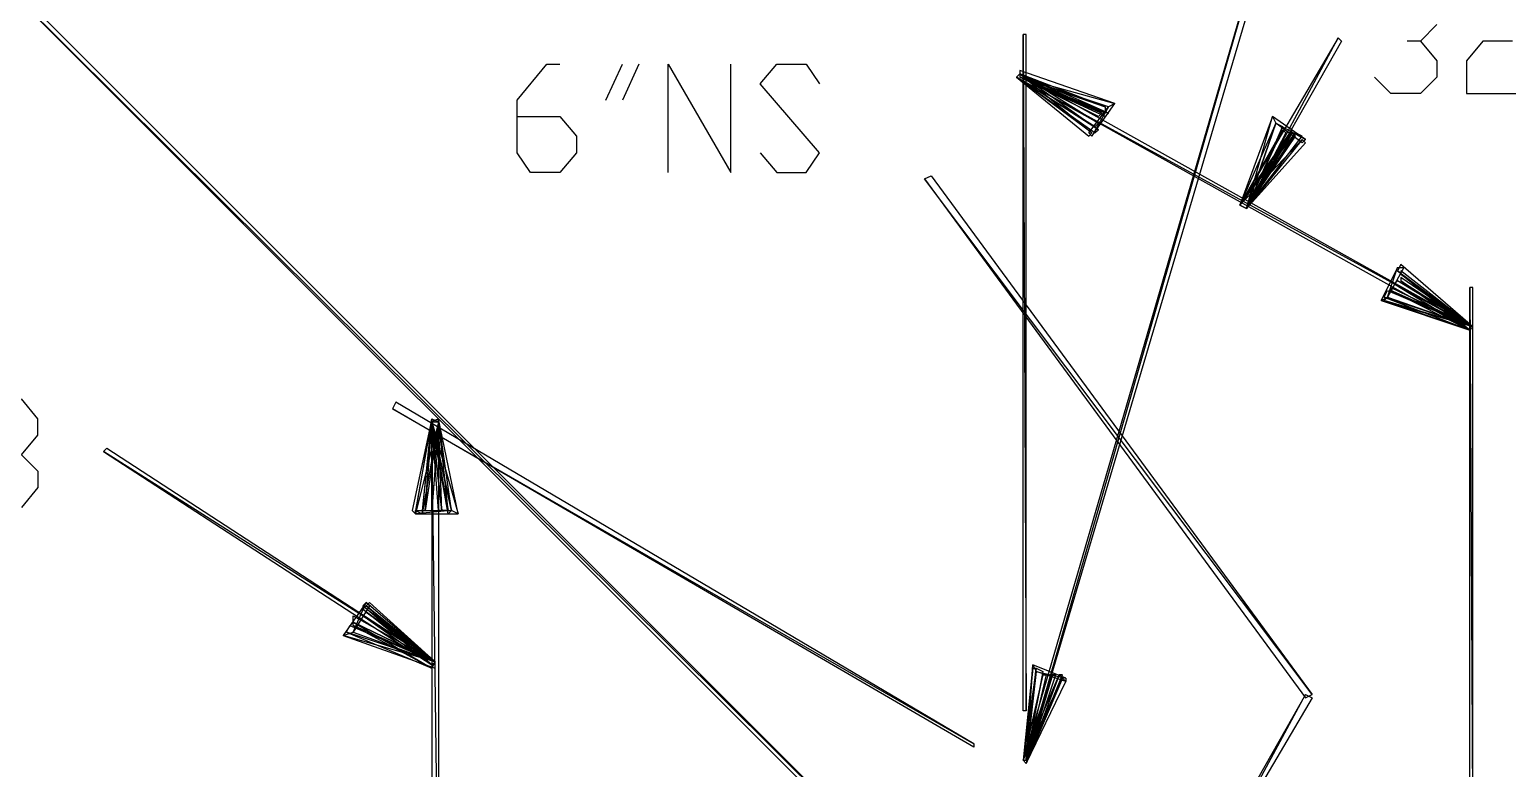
# Model space of a CAD drawing. Header units: millimetres. Extents: x 0 to 741, y 31 to 702.
# Drawn here: x 251.1 to 305.1, y 618.6 to 645.6 of the extents above; entities that cross this region are included whole.
import ezdxf

# ---------------------------------------------------------------- set-up
doc = ezdxf.new("R2010")
doc.units = ezdxf.units.MM
doc.layers.add('DIAGRAM', color=4, linetype='Continuous')

msp = doc.modelspace()

# ---------------------------------------------------------------- linework, layer by layer
at = {"layer": 'DIAGRAM'}
for p, q in [((297.364, 653.06), (287.404, 618.86)), ((287.524, 618.86), (297.364, 653.06)), ((287.524, 618.86), (297.364, 653.06)), ((297.604, 652.94), (287.524, 618.86)), ((250.684, 646.94), (286.924, 610.7)), ((286.924, 610.7), (250.564, 646.82)), ((250.564, 646.82), (286.804, 610.58)), ((286.924, 610.7), (250.564, 646.82)), ((287.524, 645.38), (287.404, 645.38)), ((287.404, 645.38), (287.524, 620.66)), ((287.404, 645.38), (287.524, 620.66)), ((287.404, 620.66), (287.404, 645.38)), ((287.524, 620.66), (287.524, 645.38)), ((302.524, 645.74), (301.924, 645.14)), ((298.924, 645.26), (295.324, 639.14)), ((295.564, 639.02), (298.924, 645.26)), ((295.564, 639.02), (298.924, 645.26)), ((299.044, 645.14), (295.564, 639.02)), ((298.924, 645.26), (299.044, 645.14)), ((301.924, 645.14), (301.444, 645.14)), ((301.924, 645.14), (302.524, 644.42)), ((304.204, 645.14), (303.604, 644.42)), ((305.284, 645.14), (304.204, 645.14)), ((268.924, 642.98), (270.004, 644.3)), ((270.004, 644.3), (270.484, 644.3)), ((272.164, 642.98), (272.764, 644.3)), ((273.364, 644.3), (272.764, 642.98)), ((274.444, 640.34), (274.444, 644.3)), ((274.444, 644.3), (276.724, 640.34)), ((276.724, 640.34), (276.724, 644.3)), ((277.804, 643.58), (278.404, 644.3)), ((278.404, 644.3), (279.484, 644.3)), ((279.484, 644.3), (279.964, 643.58)), ((302.524, 644.42), (302.524, 643.82)), ((303.604, 644.42), (303.604, 643.22)), ((287.164, 643.82), (287.284, 643.94)), ((287.164, 643.82), (287.284, 643.94)), ((287.164, 643.82), (287.284, 643.94)), ((287.164, 643.82), (287.284, 643.94)), ((287.284, 643.94), (287.164, 643.82)), ((289.924, 641.78), (287.164, 643.82)), ((287.164, 643.82), (289.804, 641.66)), ((289.924, 641.78), (287.164, 643.82)), ((290.164, 641.9), (287.164, 643.82)), ((287.164, 643.82), (290.044, 641.78)), ((290.164, 641.9), (287.164, 643.82)), ((290.164, 641.9), (287.164, 643.82)), ((287.164, 643.82), (290.044, 641.78)), ((290.164, 641.9), (287.164, 643.82)), ((290.164, 642.14), (287.164, 643.82)), ((287.164, 643.82), (290.044, 642.02)), ((290.164, 642.14), (287.164, 643.82)), ((287.164, 643.82), (303.844, 634.7)), ((287.164, 643.82), (303.844, 634.7)), ((303.724, 634.58), (287.164, 643.82)), ((287.284, 644.06), (287.284, 643.82)), ((290.764, 642.86), (287.284, 644.06)), ((287.284, 643.94), (289.924, 641.78)), ((287.284, 643.94), (290.164, 641.9)), ((287.284, 643.94), (287.284, 643.82)), ((290.404, 642.74), (287.284, 643.94)), ((287.284, 643.94), (290.164, 641.9)), ((287.284, 643.94), (287.284, 643.82)), ((290.524, 642.5), (287.284, 643.94)), ((287.284, 643.94), (290.164, 642.14)), ((287.284, 643.94), (287.284, 643.82)), ((290.284, 642.5), (287.284, 643.94)), ((303.844, 634.7), (287.284, 643.94)), ((287.284, 643.82), (290.764, 642.86)), ((287.284, 643.82), (290.764, 642.86)), ((290.524, 642.74), (287.284, 643.82)), ((287.284, 643.82), (290.404, 642.74)), ((287.284, 643.82), (290.404, 642.74)), ((290.404, 642.5), (287.284, 643.82)), ((287.284, 643.82), (290.524, 642.5)), ((287.284, 643.82), (290.524, 642.5)), ((290.404, 642.38), (287.284, 643.82)), ((287.284, 643.82), (290.284, 642.5)), ((287.284, 643.82), (290.284, 642.5)), ((290.164, 642.38), (287.284, 643.82)), ((300.844, 643.22), (300.244, 643.82)), ((302.524, 643.82), (301.924, 643.22)), ((279.964, 641.06), (277.804, 643.58)), ((301.924, 643.22), (300.844, 643.22)), ((303.604, 643.22), (305.884, 643.22)), ((268.924, 641.06), (268.924, 642.98)), ((289.804, 641.78), (290.524, 642.74)), ((289.924, 641.66), (290.764, 642.86)), ((290.524, 642.74), (289.924, 641.66)), ((290.524, 642.74), (289.924, 641.66)), ((290.404, 642.74), (290.404, 642.5)), ((290.764, 642.86), (290.524, 642.74)), ((290.764, 642.86), (290.524, 642.74)), ((268.924, 642.38), (270.484, 642.38)), ((270.484, 642.38), (271.084, 641.66)), ((290.044, 642.02), (290.164, 642.14)), ((290.284, 642.5), (290.164, 642.38)), ((290.524, 642.5), (290.404, 642.38)), ((296.524, 642.38), (295.324, 639.14)), ((296.644, 642.14), (295.324, 639.14)), ((296.644, 642.14), (295.324, 639.14)), ((295.564, 639.02), (296.524, 642.38)), ((295.564, 639.02), (296.524, 642.38)), ((296.644, 642.14), (295.564, 639.02)), ((295.564, 639.02), (296.644, 642.14)), ((295.564, 639.02), (296.644, 642.14)), ((295.564, 639.02), (296.644, 642.14)), ((295.564, 639.02), (296.644, 642.14)), ((296.524, 642.38), (296.644, 642.14)), ((296.524, 642.38), (296.644, 642.14)), ((297.724, 641.54), (296.524, 642.38)), ((296.644, 642.14), (297.724, 641.54)), ((296.644, 642.14), (297.724, 641.54)), ((297.604, 641.42), (296.644, 642.14)), ((296.644, 642.14), (296.884, 642.02)), ((296.644, 642.14), (296.884, 642.02)), ((271.084, 641.66), (271.084, 641.06)), ((289.804, 641.66), (289.924, 641.78)), ((289.924, 641.66), (289.804, 641.78)), ((290.044, 641.78), (290.164, 641.9)), ((290.044, 641.78), (290.164, 641.9)), ((295.324, 639.14), (297.244, 641.9)), ((296.884, 641.9), (295.324, 639.14)), ((295.324, 639.14), (297.364, 641.78)), ((295.324, 639.14), (297.244, 641.78)), ((295.324, 639.14), (297.604, 641.54)), ((296.884, 642.02), (295.564, 639.02)), ((296.884, 642.02), (295.564, 639.02)), ((297.244, 641.9), (295.564, 639.02)), ((297.244, 641.9), (295.564, 639.02)), ((295.564, 639.02), (296.884, 641.9)), ((295.564, 639.02), (296.884, 641.9)), ((297.364, 641.78), (295.564, 639.02)), ((297.364, 641.78), (295.564, 639.02)), ((297.244, 641.78), (295.564, 639.02)), ((297.244, 641.78), (295.564, 639.02)), ((295.564, 639.02), (297.364, 641.78)), ((297.004, 641.78), (295.564, 639.02)), ((295.564, 639.02), (297.604, 641.66)), ((295.564, 639.02), (297.364, 641.66)), ((297.604, 641.54), (295.564, 639.02)), ((297.604, 641.54), (295.564, 639.02)), ((296.884, 641.9), (297.004, 641.78)), ((297.364, 641.78), (297.244, 641.9)), ((297.364, 641.66), (297.244, 641.78)), ((297.604, 641.66), (297.364, 641.78)), ((297.724, 641.42), (297.604, 641.54)), ((297.724, 641.54), (297.604, 641.42)), ((269.404, 640.34), (268.924, 641.06)), ((271.084, 641.06), (270.484, 640.34)), ((277.804, 641.06), (278.404, 640.34)), ((279.484, 640.34), (279.964, 641.06)), ((295.564, 639.02), (297.724, 641.42)), ((270.484, 640.34), (269.404, 640.34)), ((278.404, 640.34), (279.484, 640.34)), ((283.804, 640.1), (284.044, 640.22)), ((297.964, 621.26), (283.804, 640.1)), ((283.804, 640.1), (297.724, 621.14)), ((297.964, 621.26), (283.804, 640.1)), ((284.044, 640.22), (297.964, 621.26)), ((295.564, 639.02), (295.324, 639.14)), ((295.324, 639.14), (295.564, 639.02)), ((295.564, 639.02), (295.324, 639.14)), ((295.324, 639.14), (295.564, 639.02)), ((295.564, 639.02), (295.324, 639.14)), ((295.324, 639.14), (295.564, 639.02)), ((295.564, 639.02), (295.324, 639.14)), ((295.324, 639.14), (295.564, 639.02)), ((295.324, 639.14), (295.564, 639.02)), ((301.084, 636.86), (300.484, 635.66)), ((300.724, 635.78), (301.084, 636.86)), ((300.724, 635.78), (301.084, 636.86)), ((301.324, 636.86), (300.724, 635.78)), ((301.204, 636.98), (301.084, 636.74)), ((301.084, 636.86), (301.324, 636.86)), ((301.084, 636.74), (303.844, 634.7)), ((301.084, 636.74), (303.844, 634.7)), ((303.724, 634.58), (301.084, 636.74)), ((303.844, 634.7), (301.204, 636.98)), ((301.204, 636.74), (301.204, 636.62)), ((303.844, 634.7), (301.204, 636.74)), ((300.844, 636.02), (300.844, 636.14)), ((300.844, 636.14), (303.844, 634.7)), ((301.084, 636.38), (300.964, 636.26)), ((300.964, 636.26), (303.844, 634.7)), ((300.964, 636.26), (303.844, 634.7)), ((303.724, 634.58), (300.964, 636.26)), ((303.844, 634.7), (301.084, 636.38)), ((301.204, 636.62), (303.844, 634.7)), ((301.204, 636.62), (303.844, 634.7)), ((303.724, 634.58), (301.204, 636.62)), ((301.204, 636.5), (301.204, 636.38)), ((303.844, 634.7), (301.204, 636.5)), ((301.204, 636.38), (303.844, 634.7)), ((301.204, 636.38), (303.844, 634.7)), ((303.724, 634.58), (301.204, 636.38)), ((303.844, 636.14), (303.724, 636.14)), ((303.724, 636.14), (303.844, 615.26)), ((303.724, 636.14), (303.844, 615.26)), ((303.724, 615.26), (303.724, 636.14)), ((303.844, 615.26), (303.844, 636.14)), ((300.484, 635.66), (300.724, 635.78)), ((300.484, 635.66), (300.724, 635.78)), ((303.844, 634.7), (300.484, 635.66)), ((300.484, 635.66), (303.724, 634.58)), ((303.844, 634.7), (300.484, 635.66)), ((300.604, 635.78), (300.724, 636.02)), ((300.604, 635.66), (300.724, 635.78)), ((303.844, 634.7), (300.604, 635.78)), ((300.604, 635.78), (303.724, 634.58)), ((303.844, 634.7), (300.604, 635.78)), ((303.844, 634.7), (300.604, 635.66)), ((300.604, 635.66), (303.724, 634.58)), ((303.844, 634.7), (300.604, 635.66)), ((300.724, 636.02), (303.844, 634.7)), ((300.724, 635.78), (303.844, 634.7)), ((300.724, 635.78), (303.844, 634.7)), ((303.844, 634.7), (300.844, 636.02)), ((300.844, 636.02), (303.724, 634.58)), ((303.844, 634.7), (300.844, 636.02)), ((303.844, 634.7), (303.724, 634.58)), ((303.724, 634.58), (303.844, 634.7)), ((303.844, 634.7), (303.724, 634.58)), ((303.724, 634.58), (303.844, 634.7)), ((303.844, 634.7), (303.724, 634.58)), ((303.724, 634.58), (303.844, 634.7)), ((303.844, 634.7), (303.724, 634.58)), ((303.724, 634.58), (303.844, 634.7)), ((303.844, 634.7), (303.724, 634.58)), ((251.404, 631.34), (250.804, 632.06)), ((264.484, 631.94), (264.364, 631.7)), ((285.604, 619.46), (264.484, 631.94)), ((251.404, 630.74), (251.404, 631.34)), ((264.364, 631.7), (285.604, 619.46)), ((264.364, 631.7), (285.604, 619.46)), ((285.604, 619.34), (264.364, 631.7)), ((265.804, 631.34), (265.084, 627.98)), ((265.204, 627.86), (265.804, 631.34)), ((265.204, 627.86), (265.804, 631.34)), ((265.804, 631.34), (265.204, 627.98)), ((265.444, 627.86), (265.804, 631.34)), ((265.444, 627.86), (265.804, 631.34)), ((265.804, 631.34), (265.444, 627.98)), ((265.564, 627.98), (265.804, 631.34)), ((265.564, 627.98), (265.804, 631.34)), ((265.804, 631.34), (265.564, 627.98)), ((265.804, 631.34), (266.044, 631.22)), ((266.044, 631.34), (265.804, 631.22)), ((265.804, 631.34), (266.044, 631.22)), ((266.044, 631.34), (265.804, 631.22)), ((265.804, 631.34), (266.044, 631.22)), ((266.044, 631.34), (265.804, 631.22)), ((265.804, 627.98), (265.804, 631.34)), ((265.804, 627.98), (265.804, 631.34)), ((265.804, 631.34), (266.044, 631.22)), ((266.044, 631.34), (265.804, 631.22)), ((266.764, 627.86), (266.044, 631.34)), ((266.524, 627.98), (266.044, 631.34)), ((266.404, 627.98), (266.044, 631.34)), ((266.164, 627.98), (266.044, 631.34)), ((250.804, 630.02), (251.404, 630.74)), ((266.044, 631.22), (265.204, 627.86)), ((266.044, 631.22), (265.444, 627.86)), ((266.044, 631.22), (265.564, 627.98)), ((265.804, 631.22), (266.764, 627.86)), ((265.804, 631.22), (266.764, 627.86)), ((266.524, 627.98), (265.804, 631.22)), ((265.804, 631.22), (266.524, 627.98)), ((265.804, 631.22), (266.524, 627.98)), ((266.404, 627.86), (265.804, 631.22)), ((265.804, 631.22), (266.404, 627.98)), ((265.804, 631.22), (266.404, 627.98)), ((266.164, 627.98), (265.804, 631.22)), ((266.044, 631.22), (265.804, 627.98)), ((265.804, 631.22), (266.164, 627.98)), ((265.804, 631.22), (266.164, 627.98)), ((266.044, 627.98), (265.804, 631.22)), ((266.044, 613.1), (265.804, 631.22)), ((265.804, 631.22), (265.804, 613.1)), ((266.044, 613.1), (265.804, 631.22)), ((265.804, 631.22), (266.044, 631.22)), ((266.044, 631.22), (266.044, 613.1)), ((253.804, 630.14), (253.924, 630.26)), ((253.924, 630.26), (265.924, 622.46)), ((250.804, 630.02), (251.404, 629.42)), ((265.924, 622.46), (253.804, 630.14)), ((253.804, 630.14), (265.804, 622.34)), ((265.924, 622.46), (253.804, 630.14)), ((251.404, 629.42), (251.404, 628.82)), ((251.404, 628.82), (250.804, 628.1)), ((265.084, 627.98), (265.204, 627.86)), ((266.524, 627.98), (265.204, 627.86)), ((266.524, 627.98), (265.204, 627.86)), ((265.204, 627.86), (265.204, 627.98)), ((265.204, 627.98), (266.524, 627.98)), ((265.204, 627.98), (265.444, 627.86)), ((265.204, 627.86), (266.764, 627.86)), ((265.444, 627.98), (265.564, 627.98)), ((265.564, 627.98), (265.804, 627.98)), ((266.164, 627.98), (266.044, 627.98)), ((266.404, 627.98), (266.164, 627.98)), ((266.524, 627.98), (266.404, 627.86)), ((266.764, 627.86), (266.524, 627.98)), ((266.764, 627.86), (266.524, 627.98)), ((263.404, 624.62), (262.564, 623.42)), ((262.924, 623.54), (263.404, 624.62)), ((262.924, 623.54), (263.404, 624.62)), ((263.524, 624.5), (262.924, 623.54)), ((263.404, 624.62), (263.284, 624.5)), ((263.284, 624.5), (265.924, 622.46)), ((263.284, 624.5), (265.924, 622.46)), ((265.804, 622.34), (263.284, 624.5)), ((263.404, 624.5), (263.284, 624.38)), ((263.284, 624.38), (265.924, 622.46)), ((263.284, 624.38), (265.924, 622.46)), ((265.804, 622.34), (263.284, 624.38)), ((263.404, 624.26), (263.284, 624.14)), ((263.524, 624.62), (263.404, 624.5)), ((263.404, 624.62), (263.524, 624.5)), ((265.924, 622.46), (263.404, 624.62)), ((263.404, 624.5), (265.924, 622.46)), ((263.404, 624.5), (265.924, 622.46)), ((265.804, 622.34), (263.404, 624.5)), ((265.924, 622.46), (263.404, 624.5)), ((265.924, 622.46), (263.404, 624.26)), ((265.924, 622.46), (263.524, 624.62)), ((262.684, 623.54), (262.804, 623.78)), ((262.804, 623.78), (265.924, 622.46)), ((262.924, 623.9), (262.924, 624.14)), ((262.924, 624.14), (265.924, 622.46)), ((262.924, 623.78), (262.924, 623.9)), ((262.924, 623.9), (265.924, 622.46)), ((265.924, 622.46), (262.924, 623.9)), ((262.924, 623.9), (265.804, 622.22)), ((265.924, 622.46), (262.924, 623.9)), ((265.924, 622.46), (262.924, 623.78)), ((262.924, 623.78), (265.804, 622.22)), ((265.924, 622.46), (262.924, 623.78)), ((263.284, 624.14), (265.924, 622.46)), ((263.284, 624.14), (265.924, 622.46)), ((265.804, 622.34), (263.284, 624.14)), ((262.564, 623.42), (262.924, 623.54)), ((262.564, 623.42), (262.924, 623.54)), ((265.924, 622.46), (262.564, 623.42)), ((262.564, 623.42), (265.924, 622.22)), ((265.924, 622.46), (262.564, 623.42)), ((265.924, 622.46), (262.684, 623.54)), ((262.684, 623.54), (265.804, 622.22)), ((265.924, 622.46), (262.684, 623.54)), ((262.924, 623.54), (265.924, 622.46)), ((265.924, 622.46), (265.804, 622.34)), ((265.924, 622.46), (265.804, 622.34)), ((265.804, 622.22), (265.924, 622.46)), ((265.924, 622.46), (265.804, 622.34)), ((265.804, 622.22), (265.924, 622.46)), ((265.924, 622.46), (265.804, 622.34)), ((265.804, 622.22), (265.924, 622.46)), ((265.804, 622.34), (265.924, 622.46)), ((265.924, 622.22), (265.924, 622.46)), ((287.764, 622.34), (287.404, 618.86)), ((287.764, 622.22), (287.404, 618.86)), ((287.884, 622.22), (287.404, 618.86)), ((287.524, 618.86), (287.764, 622.34)), ((287.524, 618.86), (287.764, 622.34)), ((287.524, 618.86), (287.764, 622.22)), ((287.524, 618.86), (287.764, 622.22)), ((287.884, 622.22), (287.524, 618.86)), ((287.524, 618.86), (287.884, 622.22)), ((287.524, 618.86), (287.884, 622.22)), ((287.884, 622.1), (287.524, 618.86)), ((288.124, 622.1), (287.524, 618.86)), ((287.764, 622.34), (287.884, 622.1)), ((287.764, 622.34), (287.884, 622.1)), ((288.964, 621.86), (287.764, 622.34)), ((287.764, 622.22), (287.884, 622.22)), ((287.884, 622.22), (288.124, 622.1)), ((287.884, 622.1), (288.964, 621.86)), ((287.884, 622.1), (288.964, 621.86)), ((288.964, 621.74), (287.884, 622.1)), ((287.404, 618.86), (288.724, 621.98)), ((287.404, 618.86), (288.484, 621.98)), ((288.124, 621.98), (287.404, 618.86)), ((287.404, 618.86), (288.844, 621.86)), ((287.404, 618.86), (288.844, 621.86)), ((288.724, 621.98), (287.524, 618.74)), ((287.524, 618.74), (288.844, 621.98)), ((288.724, 621.98), (287.524, 618.74)), ((288.484, 621.98), (287.524, 618.74)), ((287.524, 618.74), (288.604, 621.98)), ((288.484, 621.98), (287.524, 618.74)), ((287.524, 618.86), (288.124, 621.98)), ((287.524, 618.86), (288.124, 621.98)), ((288.244, 621.98), (287.524, 618.86)), ((288.844, 621.86), (287.524, 618.74)), ((288.844, 621.86), (287.524, 618.74)), ((288.844, 621.86), (287.524, 618.74)), ((288.844, 621.86), (287.524, 618.74)), ((287.524, 618.74), (288.964, 621.74)), ((287.524, 618.74), (288.964, 621.74)), ((288.124, 621.98), (288.244, 621.98)), ((288.604, 621.98), (288.484, 621.98)), ((288.844, 621.98), (288.724, 621.98)), ((288.964, 621.74), (288.844, 621.86)), ((288.964, 621.74), (288.844, 621.86)), ((288.964, 621.86), (288.964, 621.74)), ((297.724, 621.26), (294.244, 615.14)), ((294.364, 615.02), (297.724, 621.26)), ((294.364, 615.02), (297.724, 621.26)), ((297.964, 621.14), (294.364, 615.02)), ((297.724, 621.14), (297.964, 621.26)), ((297.724, 621.26), (297.964, 621.14)), ((287.524, 620.66), (287.404, 620.66)), ((285.604, 619.46), (285.604, 619.34)), ((287.524, 618.74), (287.404, 618.86)), ((287.404, 618.86), (287.524, 618.86)), ((287.524, 618.74), (287.404, 618.86)), ((287.404, 618.86), (287.524, 618.86)), ((287.524, 618.74), (287.404, 618.86)), ((287.404, 618.86), (287.524, 618.86)), ((287.524, 618.74), (287.404, 618.86)), ((287.404, 618.86), (287.524, 618.86)), ((287.404, 618.86), (287.524, 618.86))]:
    msp.add_line(p, q, dxfattribs=at)

doc.saveas('drawing.dxf')
